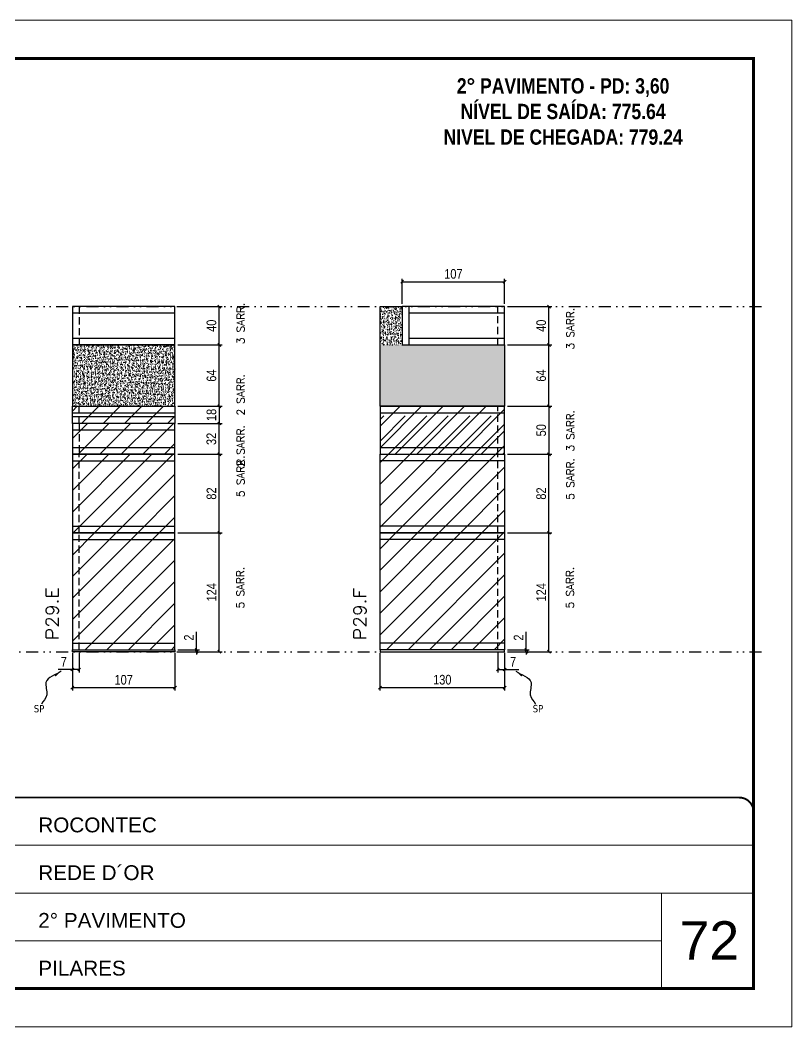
# Model space of a CAD drawing. Extents: x 2949 to 9203, y -16089 to 12527.
# Drawn here: x 8384 to 9189, y -8049 to -6999 of the extents above; entities that cross this region are included whole.
import ezdxf

# ---------------------------------------------------------------- set-up
doc = ezdxf.new("R2010")
doc.units = 0
for name, pattern in [('CONTINUO', [0]), ('DASHED', [0.75, 0.5, -0.25]), ('DIVIDE2', [0.625, 0.25, -0.125, 0, -0.125, 0, -0.125]), ('HIDDEN', [0.375, 0.25, -0.125])]:
    doc.linetypes.add(name, pattern=pattern)
for name, color, linetype, lineweight in [('CARIMBO', 255, 'Continuous', 9), ('Folhas', 255, 'Continuous', 9), ('Hachura', 251, 'Continuous', 9), ('SARRAFO DE PRESSAO', 251, 'DASHED', 9), ('Texto Seção', 7, 'Continuous', 15)]:
    doc.layers.add(name, color=color, linetype=linetype, lineweight=lineweight)
for name, color, linetype in [('COTA', 241, 'Continuous'), ('NOMENCLATURA', 7, 'Continuous'), ('Nível', 160, 'Continuous'), ('Painéis', 200, 'Continuous'), ('SARR_2.2x7', 40, 'Continuous'), ('Sarrafo de Pressão', 42, 'HIDDEN'), ('texto', 7, 'Continuous')]:
    doc.layers.add(name, color=color, linetype=linetype)
doc.styles.add('ARIAL', font='arial.ttf')
doc.styles.add('COTA TECNICA', font='techl___.ttf', dxfattribs={"height": 10})
doc.styles.add('COTA TECNICA-50', font='techl___.ttf', dxfattribs={"height": 10})
doc.styles.add('REGUA-120', font='ROMANS.shx', dxfattribs={"height": 15})
doc.styles.add('ROMANC', font='techb___.ttf', dxfattribs={"height": 2.5})
doc.styles.add('ROMANS', font='romans.shx')
doc.styles.get("Standard").update_dxf_attribs({"font": 'arial.ttf'})
doc.dimstyles.new('COTA PAINEL-50', dxfattribs={"dimtxt": 10, "dimasz": 3, "dimexe": 3, "dimexo": 3, "dimgap": 3, "dimtad": 1, "dimdec": 1, "dimzin": 12, "dimdsep": 46, "dimtxsty": 'COTA TECNICA-50', "dimblk1": 'OBLIQUE', "dimblk2": 'OBLIQUE', "dimsah": 1, "dimcen": 0.9, "dimclrd": 4, "dimclre": 4, "dimclrt": 240, "dimadec": 1, "dimazin": 3, "dimtfac": 1, "dimtdec": 1, "dimtmove": 0, "dimatfit": 3, "dimfxl": 1, "dimtolj": 1, "dimtzin": 12, "dimarcsym": 0})
doc.dimstyles.new('PAINEL', dxfattribs={"dimtxt": 10, "dimasz": 3, "dimexe": 3, "dimexo": 3, "dimgap": 3, "dimtad": 1, "dimdec": 1, "dimzin": 12, "dimdsep": 46, "dimtxsty": 'COTA TECNICA', "dimblk1": 'OBLIQUE', "dimblk2": 'OBLIQUE', "dimsah": 1, "dimcen": 0.9, "dimclrd": 4, "dimclre": 4, "dimclrt": 240, "dimadec": 1, "dimazin": 3, "dimtfac": 1, "dimtdec": 1, "dimtmove": 0, "dimatfit": 3, "dimfxl": 1, "dimtolj": 1, "dimtzin": 12, "dimarcsym": 0})
doc.dimstyles.get("Standard").update_dxf_attribs({"dimtxt": 0.18, "dimasz": 0.18, "dimexe": 0.18, "dimexo": 0.0625, "dimgap": 0.09, "dimtad": 0, "dimtih": 1, "dimtoh": 1, "dimdec": 4, "dimzin": 0, "dimdsep": 46, "dimtxsty": 'Standard', "dimcen": 0.09, "dimadec": 0, "dimazin": 0, "dimtfac": 1, "dimtdec": 4, "dimtofl": 0, "dimtmove": 0, "dimatfit": 3, "dimfxl": 1, "dimtolj": 1, "dimtzin": 0, "dimarcsym": 0})
pattern_1 = [(45, (-122901.967, -37644.947), (-11.2253202, 11.2253202), [])]
pattern_2 = [(45, (0, -40), (-11.22532, 11.22532), [])]

# ---------------------------------------------------------------- blocks, each defined once
blk = doc.blocks.new('9999999999')
at = {"color": 30, "linetype": 'CONTINUO'}
for p, q in [((98564.6, 34379.6), (99584, 34379.6)), ((98564.6, 34329.8), (99488, 34329.8)), ((99584, 34329.8), (99488, 34329.8)), ((99488, 34329.8), (99488, 34230.2)), ((98564.6, 34280), (99488, 34280))]:
    blk.add_line(p, q, dxfattribs=at)
at = {"color": 30, "linetype": 'CONTINUO', "const_width": 2}
blk.add_lwpolyline([(99584, 34230.2), (99584, 34414.4, 0.414214), (99569, 34429.4), (98229, 34429.4, 0.414214), (98214, 34414.4), (98214, 34245.2, 0.414214), (98229, 34230.2), (99584, 34230.2)], format="xyb", dxfattribs=at)
at = {"layer": 'Folhas'}
blk.add_lwpolyline([(98139, 34190.2), (99624, 34190.2), (99624, 35240.2), (98139, 35240.2)], close=True, dxfattribs=at)
at = {"layer": 'Folhas', "color": 30, "const_width": 3}
blk.add_lwpolyline([(98214, 34230.2), (99584, 34230.2), (99584, 35200.2), (98214, 35200.2)], close=True, dxfattribs=at)
at = {"color": 7, "linetype": 'Continuous', "ltscale": 5, "style": 'ARIAL'}
for s, height, p in [('ROCONTEC', 15.48, (98837.7, 34393.1)), ('REDE D´OR', 15.48, (98837.7, 34343.3)), ('2° PAVIMENTO', 15.483, (98837.7, 34293.5)), ('PILARES', 15.48, (98837.7, 34243.7))]:
    blk.add_text(s, height=height, dxfattribs=at).set_placement(p)
blk = doc.blocks.new('_Oblique')
at = {"color": 0, "linetype": 'ByBlock', "lineweight": -2}
blk.add_line((-0.5, -0.5), (0.5, 0.5), dxfattribs=at)
blk = doc.blocks.new('*D2444')
at = {"layer": 'COTA', "color": 4, "lineweight": -2, "transparency": 16777216}
for p, q in [((8438.4, -7658.8), (8438.4, -7698.2)), ((8545.4, -7658.8), (8545.4, -7698.2)), ((8438.4, -7695.2), (8545.4, -7695.2))]:
    blk.add_line(p, q, dxfattribs=at)
at = {"layer": 'Defpoints', "color": 0, "transparency": 16777216}
for p in [(8438.4, -7655.8), (8545.4, -7655.8), (8545.4, -7695.2)]:
    blk.add_point(p, dxfattribs=at)
at = {"layer": 'COTA', "color": 4, "lineweight": -2, "transparency": 16777216, "xscale": 3, "yscale": 3, "zscale": 3, "rotation": 180}
blk.add_blockref('_Oblique', (8438.4, -7695.2), dxfattribs=at)
at = {"layer": 'COTA', "color": 4, "lineweight": -2, "transparency": 16777216, "xscale": 3, "yscale": 3, "zscale": 3}
blk.add_blockref('_Oblique', (8545.4, -7695.2), dxfattribs=at)
at = {"layer": 'COTA', "color": 240, "transparency": 16777216, "insert": (8491.9, -7687.1), "char_height": 10, "attachment_point": 5, "style": 'COTA TECNICA'}
blk.add_mtext('\\A1;107', dxfattribs=at)
blk = doc.blocks.new('*D2445')
at = {"layer": 'COTA', "color": 4, "lineweight": -2, "transparency": 16777216}
for p, q in [((8548.4, -7337.8), (8594.6, -7337.8)), ((8591.6, -7401.8), (8591.6, -7337.8)), ((8548.4, -7401.8), (8594.6, -7401.8))]:
    blk.add_line(p, q, dxfattribs=at)
at = {"layer": 'Defpoints', "color": 0, "transparency": 16777216}
for p in [(8545.4, -7337.8), (8591.6, -7337.8), (8545.4, -7401.8)]:
    blk.add_point(p, dxfattribs=at)
at = {"layer": 'COTA', "color": 4, "lineweight": -2, "transparency": 16777216, "xscale": 3, "yscale": 3, "zscale": 3}
for p, rotation in [((8591.6, -7337.8), 90), ((8591.6, -7401.8), 270)]:
    blk.add_blockref('_Oblique', p, dxfattribs=dict(at, rotation=rotation))
at = {"layer": 'COTA', "color": 240, "transparency": 16777216, "insert": (8583.5, -7369.8), "char_height": 10, "attachment_point": 5, "rotation": 90, "style": 'COTA TECNICA'}
blk.add_mtext('\\A1;64', dxfattribs=at)
blk = doc.blocks.new('*D2446')
at = {"layer": 'COTA', "color": 4, "lineweight": -2, "transparency": 16777216}
for p, q in [((8438.4, -7660.8), (8438.4, -7679.3)), ((8445.4, -7658.8), (8445.4, -7679.3)), ((8438.4, -7676.3), (8423.7, -7676.3)), ((8445.4, -7676.3), (8438.4, -7676.3))]:
    blk.add_line(p, q, dxfattribs=at)
at = {"layer": 'Defpoints', "color": 0, "transparency": 16777216}
for p in [(8438.4, -7657.8), (8445.4, -7655.8), (8438.4, -7676.3)]:
    blk.add_point(p, dxfattribs=at)
at = {"layer": 'COTA', "color": 4, "lineweight": -2, "transparency": 16777216, "xscale": 3, "yscale": 3, "zscale": 3, "rotation": 180}
blk.add_blockref('_Oblique', (8438.4, -7676.3), dxfattribs=at)
at = {"layer": 'COTA', "color": 4, "lineweight": -2, "transparency": 16777216, "xscale": 3, "yscale": 3, "zscale": 3}
blk.add_blockref('_Oblique', (8445.4, -7676.3), dxfattribs=at)
at = {"layer": 'COTA', "color": 240, "transparency": 16777216, "insert": (8429.5, -7668.2), "char_height": 10, "attachment_point": 5, "style": 'COTA TECNICA-50'}
blk.add_mtext('\\A1;7', dxfattribs=at)
blk = doc.blocks.new('*D2447')
at = {"layer": 'COTA', "color": 4, "lineweight": -2, "transparency": 16777216}
for p, q in [((8548.4, -7533.8), (8594.6, -7533.8)), ((8591.6, -7657.8), (8591.6, -7533.8)), ((8548.4, -7657.8), (8594.6, -7657.8))]:
    blk.add_line(p, q, dxfattribs=at)
at = {"layer": 'Defpoints', "color": 0, "transparency": 16777216}
for p in [(8545.4, -7533.8), (8591.6, -7533.8), (8545.4, -7657.8)]:
    blk.add_point(p, dxfattribs=at)
at = {"layer": 'COTA', "color": 4, "lineweight": -2, "transparency": 16777216, "xscale": 3, "yscale": 3, "zscale": 3}
for p, rotation in [((8591.6, -7533.8), 90), ((8591.6, -7657.8), 270)]:
    blk.add_blockref('_Oblique', p, dxfattribs=dict(at, rotation=rotation))
at = {"layer": 'COTA', "color": 240, "transparency": 16777216, "insert": (8583.6, -7595.8), "char_height": 10, "attachment_point": 5, "rotation": 90, "style": 'COTA TECNICA-50'}
blk.add_mtext('\\A1;124', dxfattribs=at)
blk = doc.blocks.new('*D2448')
at = {"layer": 'COTA', "color": 4, "lineweight": -2, "transparency": 16777216}
for p, q in [((8567.9, -7655.8), (8567.9, -7637)), ((8548.4, -7655.8), (8570.9, -7655.8)), ((8548.4, -7657.8), (8570.9, -7657.8)), ((8567.9, -7657.8), (8567.9, -7655.8)), ((8567.9, -7657.8), (8567.9, -7660.8))]:
    blk.add_line(p, q, dxfattribs=at)
at = {"layer": 'Defpoints', "color": 0, "transparency": 16777216}
for p in [(8545.4, -7655.8), (8545.4, -7657.8), (8567.9, -7657.8)]:
    blk.add_point(p, dxfattribs=at)
at = {"layer": 'COTA', "color": 4, "lineweight": -2, "transparency": 16777216, "xscale": 3, "yscale": 3, "zscale": 3}
for p, rotation in [((8567.9, -7655.8), 270), ((8567.9, -7657.8), 90)]:
    blk.add_blockref('_Oblique', p, dxfattribs=dict(at, rotation=rotation))
at = {"layer": 'COTA', "color": 240, "transparency": 16777216, "insert": (8559.9, -7643), "char_height": 10, "attachment_point": 5, "rotation": 90, "style": 'COTA TECNICA-50'}
blk.add_mtext('\\A1;2', dxfattribs=at)
blk = doc.blocks.new('*D2449')
at = {"layer": 'COTA', "color": 4, "linetype": 'ByBlock', "lineweight": -2, "transparency": 16777216}
for p, q in [((8548.4, -7451.8), (8594.6, -7451.8)), ((8591.6, -7533.8), (8591.6, -7451.8)), ((8548.4, -7533.8), (8594.6, -7533.8))]:
    blk.add_line(p, q, dxfattribs=at)
at = {"layer": 'Defpoints', "color": 0, "linetype": 'ByBlock', "transparency": 16777216}
for p in [(8545.4, -7451.8), (8591.6, -7451.8), (8545.4, -7533.8)]:
    blk.add_point(p, dxfattribs=at)
at = {"layer": 'COTA', "color": 4, "linetype": 'ByBlock', "lineweight": -2, "transparency": 16777216, "xscale": 3, "yscale": 3, "zscale": 3}
for p, rotation in [((8591.6, -7451.8), 90), ((8591.6, -7533.8), 270)]:
    blk.add_blockref('_Oblique', p, dxfattribs=dict(at, rotation=rotation))
at = {"layer": 'COTA', "color": 240, "linetype": 'ByBlock', "transparency": 16777216, "insert": (8583.5, -7492.8), "char_height": 10, "attachment_point": 5, "rotation": 90, "style": 'COTA TECNICA'}
blk.add_mtext('\\A1;82', dxfattribs=at)
blk = doc.blocks.new('*D2450')
at = {"layer": 'COTA', "color": 4, "lineweight": -2, "transparency": 16777216}
for p, q in [((8759.3, -7658.8), (8759.3, -7698.2)), ((8889.3, -7658.8), (8889.3, -7698.2)), ((8759.3, -7695.2), (8889.3, -7695.2))]:
    blk.add_line(p, q, dxfattribs=at)
at = {"layer": 'Defpoints', "color": 0, "transparency": 16777216}
for p in [(8759.3, -7655.8), (8889.3, -7655.8), (8889.3, -7695.2)]:
    blk.add_point(p, dxfattribs=at)
at = {"layer": 'COTA', "color": 4, "lineweight": -2, "transparency": 16777216, "xscale": 3, "yscale": 3, "zscale": 3, "rotation": 180}
blk.add_blockref('_Oblique', (8759.3, -7695.2), dxfattribs=at)
at = {"layer": 'COTA', "color": 4, "lineweight": -2, "transparency": 16777216, "xscale": 3, "yscale": 3, "zscale": 3}
blk.add_blockref('_Oblique', (8889.3, -7695.2), dxfattribs=at)
at = {"layer": 'COTA', "color": 240, "transparency": 16777216, "insert": (8824.3, -7687), "char_height": 10, "attachment_point": 5, "style": 'COTA TECNICA'}
blk.add_mtext('\\A1;130', dxfattribs=at)
blk = doc.blocks.new('*D2424')
at = {"layer": 'COTA', "color": 4, "lineweight": -2, "transparency": 16777216}
for p, q in [((8892.3, -7337.8), (8938.6, -7337.8)), ((8935.6, -7401.8), (8935.6, -7337.8)), ((8892.3, -7401.8), (8938.6, -7401.8))]:
    blk.add_line(p, q, dxfattribs=at)
at = {"layer": 'Defpoints', "color": 0, "transparency": 16777216}
for p in [(8889.3, -7337.8), (8935.6, -7337.8), (8889.3, -7401.8)]:
    blk.add_point(p, dxfattribs=at)
at = {"layer": 'COTA', "color": 4, "lineweight": -2, "transparency": 16777216, "xscale": 3, "yscale": 3, "zscale": 3}
for p, rotation in [((8935.6, -7337.8), 90), ((8935.6, -7401.8), 270)]:
    blk.add_blockref('_Oblique', p, dxfattribs=dict(at, rotation=rotation))
at = {"layer": 'COTA', "color": 240, "transparency": 16777216, "insert": (8927.5, -7369.8), "char_height": 10, "attachment_point": 5, "rotation": 90, "style": 'COTA TECNICA'}
blk.add_mtext('\\A1;64', dxfattribs=at)
blk = doc.blocks.new('*D2425')
at = {"layer": 'COTA', "color": 4, "lineweight": -2, "transparency": 16777216}
for p, q in [((8882.3, -7658.8), (8882.3, -7679.3)), ((8889.3, -7660.8), (8889.3, -7679.3)), ((8882.3, -7676.3), (8889.3, -7676.3)), ((8889.3, -7676.3), (8904.1, -7676.3))]:
    blk.add_line(p, q, dxfattribs=at)
at = {"layer": 'Defpoints', "color": 0, "transparency": 16777216}
for p in [(8882.3, -7655.8), (8889.3, -7657.8), (8889.3, -7676.3)]:
    blk.add_point(p, dxfattribs=at)
at = {"layer": 'COTA', "color": 4, "lineweight": -2, "transparency": 16777216, "xscale": 3, "yscale": 3, "zscale": 3, "rotation": 180}
blk.add_blockref('_Oblique', (8882.3, -7676.3), dxfattribs=at)
at = {"layer": 'COTA', "color": 4, "lineweight": -2, "transparency": 16777216, "xscale": 3, "yscale": 3, "zscale": 3}
blk.add_blockref('_Oblique', (8889.3, -7676.3), dxfattribs=at)
at = {"layer": 'COTA', "color": 240, "transparency": 16777216, "insert": (8898.2, -7668.2), "char_height": 10, "attachment_point": 5, "style": 'COTA TECNICA-50'}
blk.add_mtext('\\A1;7', dxfattribs=at)
blk = doc.blocks.new('*D2426')
at = {"layer": 'COTA', "color": 4, "lineweight": -2, "transparency": 16777216}
for p, q in [((8892.3, -7533.8), (8938.6, -7533.8)), ((8935.6, -7657.8), (8935.6, -7533.8)), ((8892.3, -7657.8), (8938.6, -7657.8))]:
    blk.add_line(p, q, dxfattribs=at)
at = {"layer": 'Defpoints', "color": 0, "transparency": 16777216}
for p in [(8889.3, -7533.8), (8935.6, -7533.8), (8889.3, -7657.8)]:
    blk.add_point(p, dxfattribs=at)
at = {"layer": 'COTA', "color": 4, "lineweight": -2, "transparency": 16777216, "xscale": 3, "yscale": 3, "zscale": 3}
for p, rotation in [((8935.6, -7533.8), 90), ((8935.6, -7657.8), 270)]:
    blk.add_blockref('_Oblique', p, dxfattribs=dict(at, rotation=rotation))
at = {"layer": 'COTA', "color": 240, "transparency": 16777216, "insert": (8927.5, -7595.8), "char_height": 10, "attachment_point": 5, "rotation": 90, "style": 'COTA TECNICA-50'}
blk.add_mtext('\\A1;124', dxfattribs=at)
blk = doc.blocks.new('*D2427')
at = {"layer": 'COTA', "color": 4, "lineweight": -2, "transparency": 16777216}
for p, q in [((8911.9, -7655.8), (8911.9, -7637)), ((8892.3, -7655.8), (8914.9, -7655.8)), ((8892.3, -7657.8), (8914.9, -7657.8)), ((8911.9, -7657.8), (8911.9, -7655.8)), ((8911.9, -7657.8), (8911.9, -7660.8))]:
    blk.add_line(p, q, dxfattribs=at)
at = {"layer": 'Defpoints', "color": 0, "transparency": 16777216}
for p in [(8889.3, -7655.8), (8889.3, -7657.8), (8911.9, -7657.8)]:
    blk.add_point(p, dxfattribs=at)
at = {"layer": 'COTA', "color": 4, "lineweight": -2, "transparency": 16777216, "xscale": 3, "yscale": 3, "zscale": 3}
for p, rotation in [((8911.9, -7655.8), 270), ((8911.9, -7657.8), 90)]:
    blk.add_blockref('_Oblique', p, dxfattribs=dict(at, rotation=rotation))
at = {"layer": 'COTA', "color": 240, "transparency": 16777216, "insert": (8903.9, -7643), "char_height": 10, "attachment_point": 5, "rotation": 90, "style": 'COTA TECNICA-50'}
blk.add_mtext('\\A1;2', dxfattribs=at)
blk = doc.blocks.new('*D2428')
at = {"layer": 'COTA', "color": 4, "linetype": 'ByBlock', "lineweight": -2, "transparency": 16777216}
for p, q in [((8892.3, -7451.8), (8938.6, -7451.8)), ((8935.6, -7533.8), (8935.6, -7451.8)), ((8892.3, -7533.8), (8938.6, -7533.8))]:
    blk.add_line(p, q, dxfattribs=at)
at = {"layer": 'Defpoints', "color": 0, "linetype": 'ByBlock', "transparency": 16777216}
for p in [(8889.3, -7451.8), (8935.6, -7451.8), (8889.3, -7533.8)]:
    blk.add_point(p, dxfattribs=at)
at = {"layer": 'COTA', "color": 4, "linetype": 'ByBlock', "lineweight": -2, "transparency": 16777216, "xscale": 3, "yscale": 3, "zscale": 3}
for p, rotation in [((8935.6, -7451.8), 90), ((8935.6, -7533.8), 270)]:
    blk.add_blockref('_Oblique', p, dxfattribs=dict(at, rotation=rotation))
at = {"layer": 'COTA', "color": 240, "linetype": 'ByBlock', "transparency": 16777216, "insert": (8927.5, -7492.8), "char_height": 10, "attachment_point": 5, "rotation": 90, "style": 'COTA TECNICA'}
blk.add_mtext('\\A1;82', dxfattribs=at)
blk = doc.blocks.new('*D2436')
at = {"layer": 'COTA', "color": 4, "linetype": 'ByBlock', "lineweight": -2, "transparency": 16777216}
for p, q in [((8548.4, -7419.8), (8594.6, -7419.8)), ((8591.6, -7451.8), (8591.6, -7419.8)), ((8548.4, -7451.8), (8594.6, -7451.8))]:
    blk.add_line(p, q, dxfattribs=at)
at = {"layer": 'Defpoints', "color": 0, "linetype": 'ByBlock', "transparency": 16777216}
for p in [(8545.4, -7419.8), (8591.6, -7419.8), (8545.4, -7451.8)]:
    blk.add_point(p, dxfattribs=at)
at = {"layer": 'COTA', "color": 4, "linetype": 'ByBlock', "lineweight": -2, "transparency": 16777216, "xscale": 3, "yscale": 3, "zscale": 3}
for p, rotation in [((8591.6, -7419.8), 90), ((8591.6, -7451.8), 270)]:
    blk.add_blockref('_Oblique', p, dxfattribs=dict(at, rotation=rotation))
at = {"layer": 'COTA', "color": 240, "linetype": 'ByBlock', "transparency": 16777216, "insert": (8583.4, -7435.8), "char_height": 10, "attachment_point": 5, "rotation": 90, "style": 'COTA TECNICA'}
blk.add_mtext('\\A1;32', dxfattribs=at)
blk = doc.blocks.new('*D2461')
at = {"layer": 'COTA', "color": 4, "lineweight": -2, "transparency": 16777216}
for p, q in [((8548.4, -7401.8), (8594.6, -7401.8)), ((8591.6, -7401.8), (8591.6, -7419.8)), ((8548.4, -7419.8), (8594.6, -7419.8))]:
    blk.add_line(p, q, dxfattribs=at)
at = {"layer": 'Defpoints', "color": 0, "transparency": 16777216}
for p in [(8545.4, -7401.8), (8545.4, -7419.8), (8591.6, -7419.8)]:
    blk.add_point(p, dxfattribs=at)
at = {"layer": 'COTA', "color": 4, "lineweight": -2, "transparency": 16777216, "xscale": 3, "yscale": 3, "zscale": 3}
for p, rotation in [((8591.6, -7401.8), 90), ((8591.6, -7419.8), 270)]:
    blk.add_blockref('_Oblique', p, dxfattribs=dict(at, rotation=rotation))
at = {"layer": 'COTA', "color": 240, "transparency": 16777216, "insert": (8583.5, -7410.8), "char_height": 10, "attachment_point": 5, "rotation": 90, "style": 'COTA TECNICA'}
blk.add_mtext('\\A1;18', dxfattribs=at)
blk = doc.blocks.new('*D2462')
at = {"layer": 'COTA', "color": 4, "lineweight": -2, "transparency": 16777216}
for p, q in [((8892.3, -7401.8), (8938.6, -7401.8)), ((8935.6, -7401.8), (8935.6, -7451.8)), ((8892.3, -7451.8), (8938.6, -7451.8))]:
    blk.add_line(p, q, dxfattribs=at)
at = {"layer": 'Defpoints', "color": 0, "transparency": 16777216}
for p in [(8889.3, -7401.8), (8889.3, -7451.8), (8935.6, -7451.8)]:
    blk.add_point(p, dxfattribs=at)
at = {"layer": 'COTA', "color": 4, "lineweight": -2, "transparency": 16777216, "xscale": 3, "yscale": 3, "zscale": 3}
for p, rotation in [((8935.6, -7401.8), 90), ((8935.6, -7451.8), 270)]:
    blk.add_blockref('_Oblique', p, dxfattribs=dict(at, rotation=rotation))
at = {"layer": 'COTA', "color": 240, "transparency": 16777216, "insert": (8927.5, -7426.8), "char_height": 10, "attachment_point": 5, "rotation": 90, "style": 'COTA TECNICA'}
blk.add_mtext('\\A1;50', dxfattribs=at)
blk = doc.blocks.new('*D3349')
at = {"layer": 'COTA', "color": 4, "lineweight": -2, "transparency": 16777216}
for p, q in [((8548.4, -7297.8), (8594.6, -7297.8)), ((8591.6, -7337.8), (8591.6, -7297.8)), ((8548.4, -7337.8), (8594.6, -7337.8))]:
    blk.add_line(p, q, dxfattribs=at)
at = {"layer": 'Defpoints', "color": 0, "transparency": 16777216}
for p in [(8545.4, -7297.8), (8591.6, -7297.8), (8545.4, -7337.8)]:
    blk.add_point(p, dxfattribs=at)
at = {"layer": 'COTA', "color": 4, "lineweight": -2, "transparency": 16777216, "xscale": 3, "yscale": 3, "zscale": 3}
for p, rotation in [((8591.6, -7297.8), 90), ((8591.6, -7337.8), 270)]:
    blk.add_blockref('_Oblique', p, dxfattribs=dict(at, rotation=rotation))
at = {"layer": 'COTA', "color": 240, "transparency": 16777216, "insert": (8583.5, -7317.8), "char_height": 10, "attachment_point": 5, "rotation": 90, "style": 'COTA TECNICA-50'}
blk.add_mtext('\\A1;40', dxfattribs=at)
blk = doc.blocks.new('*D3350')
at = {"layer": 'COTA', "color": 4, "lineweight": -2, "transparency": 16777216}
for p, q in [((8892.3, -7297.8), (8938.6, -7297.8)), ((8935.6, -7337.8), (8935.6, -7297.8)), ((8892.3, -7337.8), (8938.6, -7337.8))]:
    blk.add_line(p, q, dxfattribs=at)
at = {"layer": 'Defpoints', "color": 0, "transparency": 16777216}
for p in [(8889.3, -7297.8), (8935.6, -7297.8), (8889.3, -7337.8)]:
    blk.add_point(p, dxfattribs=at)
at = {"layer": 'COTA', "color": 4, "lineweight": -2, "transparency": 16777216, "xscale": 3, "yscale": 3, "zscale": 3}
for p, rotation in [((8935.6, -7297.8), 90), ((8935.6, -7337.8), 270)]:
    blk.add_blockref('_Oblique', p, dxfattribs=dict(at, rotation=rotation))
at = {"layer": 'COTA', "color": 240, "transparency": 16777216, "insert": (8927.5, -7317.8), "char_height": 10, "attachment_point": 5, "rotation": 90, "style": 'COTA TECNICA-50'}
blk.add_mtext('\\A1;40', dxfattribs=at)
blk = doc.blocks.new('*D3351')
at = {"layer": 'COTA', "color": 4, "lineweight": -2, "transparency": 16777216}
for p, q in [((8782.4, -7294.8), (8782.4, -7268.9)), ((8782.4, -7271.9), (8889.3, -7271.9)), ((8889.3, -7294.8), (8889.3, -7268.9))]:
    blk.add_line(p, q, dxfattribs=at)
at = {"layer": 'Defpoints', "color": 0, "transparency": 16777216}
for p in [(8889.3, -7271.9), (8782.4, -7297.8), (8889.3, -7297.8)]:
    blk.add_point(p, dxfattribs=at)
at = {"layer": 'COTA', "color": 4, "lineweight": -2, "transparency": 16777216, "xscale": 3, "yscale": 3, "zscale": 3, "rotation": 180}
blk.add_blockref('_Oblique', (8782.4, -7271.9), dxfattribs=at)
at = {"layer": 'COTA', "color": 4, "lineweight": -2, "transparency": 16777216, "xscale": 3, "yscale": 3, "zscale": 3}
blk.add_blockref('_Oblique', (8889.3, -7271.9), dxfattribs=at)
at = {"layer": 'COTA', "color": 240, "transparency": 16777216, "insert": (8835.9, -7263.8), "char_height": 10, "attachment_point": 5, "style": 'COTA TECNICA-50'}
blk.add_mtext('\\A1;107', dxfattribs=at)

msp = doc.modelspace()

# ---------------------------------------------------------------- hatches: boundary and pattern name
at = {"layer": 'COTA', "linetype": 'ByBlock'}
h = msp.add_hatch(dxfattribs=at)
h.set_pattern_fill('AR-CONC', color=256, scale=0.03)
h.set_pattern_definition([(50, (0, -40), (5.46554, -0.4781726), [0.5715, -6.2865]), (355, (0, -40), (-1.0573026, 5.7317054), [0.4572, -5.0292175]), (100.451445, (0.4555, -40.04), (4.4082374, 5.2535326), [0.4857003, -5.3427073]), (46.1842, (0, -38.476), (8.1323712, -1.26127), [0.85725, -9.42975]), (96.63556, (0.678, -38.581), (7.122124, 7.422784), [0.7285507, -8.014068]), (351.18415, (0, -38.476), (7.122124, 7.422784), [0.685799, -7.543792]), (21, (0.762, -38.857), (4.5484317, -3.067956), [0.5715, -6.2865]), (326, (0.762, -38.857), (1.8540609, 5.525639), [0.4572, -5.0292]), (71.451445, (1.141, -39.1127), (6.4024926, 2.457683), [0.4857003, -5.342698]), (37.5, (0, -40), (0.0926581, 2.53665117), [0, -4.96824, 0, -5.1054, 0, -5.04825]), (7.5, (0, -40), (2.0045899, 3.00541724), [0, -2.91084, 0, -4.85394, 0, -1.92405]), (327.5, (-1.6993, -40), (4.06771786, -0.17186232), [0, -1.905, 0, -5.9436, 0, -7.8867]), (317.5, (-2.4613, -40), (4.4438754, 0.7627947), [0, -2.4765, 0, -3.94716, 0, -5.6007])])
h.paths.add_polyline_path([(8782.58, -7297.76), (8759.34, -7297.76), (8759.34, -7337.76), (8782.58, -7337.76)])
h = msp.add_hatch(dxfattribs=at)
h.set_pattern_fill('AR-CONC', color=256, scale=0.03)
h.set_pattern_definition([(50, (-122973.3956, -36515.172), (5.46554007, -0.47817257), [0.5715, -6.2865]), (355, (-122973.3956, -36515.172), (-1.05730264, 5.73170536), [0.4572, -5.02921753]), (100.4514447, (-122972.94, -36515.2117), (4.40823741, 5.25353256), [0.48570026, -5.34270734]), (46.1842, (-122973.3956, -36513.648), (8.13237123, -1.26126984), [0.85725, -9.42975]), (96.6355576, (-122972.718, -36513.753), (7.122124, 7.42278374), [0.7285507, -8.01406824]), (351.184151, (-122973.3956, -36513.648), (7.122124, 7.42278374), [0.685799, -7.54379196]), (21, (-122972.6336, -36514.029), (4.54843174, -3.06795595), [0.5715, -6.2865]), (326, (-122972.6336, -36514.029), (1.85406085, 5.52563898), [0.4572, -5.0292]), (71.451445, (-122972.2545, -36514.2845), (6.40249258, 2.45768307), [0.48570026, -5.34269813]), (37.5, (-122973.3956, -36515.1718), (0.092658098, 2.536651166), [0, -4.96824, 0, -5.1054, 0, -5.04825]), (7.5, (-122973.3956, -36515.1718), (2.004589875, 3.005417245), [0, -2.91084, 0, -4.85394, 0, -1.92405]), (327.5, (-122975.0948, -36515.1718), (4.067717855, -0.17186232), [0, -1.905, 0, -5.9436, 0, -7.8867]), (317.5, (-122975.8568, -36515.1718), (4.44387544, 0.76279473), [0, -2.4765, 0, -3.94716, 0, -5.6007])])
h.paths.add_polyline_path([(8438.39, -7401.76), (8545.39, -7401.76), (8545.39, -7337.76), (8438.39, -7337.76)])
h = msp.add_hatch(dxfattribs=at)
h.set_pattern_fill('AR-CONC', color=256, scale=0.03)
h.set_pattern_definition([(50, (-122901.9665, -37665.947), (5.46554007, -0.47817257), [0.5715, -6.2865]), (355, (-122901.9665, -37665.947), (-1.05730264, 5.73170536), [0.4572, -5.02921753]), (100.4514447, (-122901.511, -37665.987), (4.40823741, 5.25353256), [0.48570026, -5.34270734]), (46.1842, (-122901.9665, -37664.423), (8.13237123, -1.26126984), [0.85725, -9.42975]), (96.6355576, (-122901.289, -37664.528), (7.122124, 7.42278374), [0.7285507, -8.01406824]), (351.184151, (-122901.9665, -37664.423), (7.122124, 7.42278374), [0.685799, -7.54379196]), (21, (-122901.2045, -37664.804), (4.54843174, -3.06795595), [0.5715, -6.2865]), (326, (-122901.2045, -37664.804), (1.85406085, 5.52563898), [0.4572, -5.0292]), (71.451445, (-122900.8255, -37665.0596), (6.40249258, 2.45768307), [0.48570026, -5.34269813]), (37.5, (-122901.9665, -37665.947), (0.092658098, 2.536651166), [0, -4.96824, 0, -5.1054, 0, -5.04825]), (7.5, (-122901.9665, -37665.947), (2.004589875, 3.005417245), [0, -2.91084, 0, -4.85394, 0, -1.92405]), (327.5, (-122903.6658, -37665.947), (4.067717855, -0.17186232), [0, -1.905, 0, -5.9436, 0, -7.8867]), (317.5, (-122904.4278, -37665.947), (4.44387544, 0.76279473), [0, -2.4765, 0, -3.94716, 0, -5.6007])])
h.paths.add_polyline_path([(8889.34, -7337.76), (8781.34, -7337.76), (8759.34, -7337.76), (8759.34, -7401.76), (8889.34, -7401.76)])
h.paths.add_polyline_path([(8781.34, -7337.76), (8759.34, -7337.76)], flags=16)
at = {"layer": 'Hachura'}
h = msp.add_hatch(dxfattribs=at)
h.set_pattern_fill('ANSI31', color=256, scale=5)
h.set_pattern_definition(pattern_2)
h.paths.add_polyline_path([(8545.39, -7419.76), (8545.39, -7401.76), (8438.39, -7401.76), (8438.39, -7419.76)])
h = msp.add_hatch(dxfattribs=at)
h.set_pattern_fill('ANSI31', color=256, scale=5)
h.set_pattern_definition(pattern_2)
h.paths.add_polyline_path([(8759.34, -7401.76), (8759.34, -7451.76), (8889.34, -7451.76), (8889.34, -7401.76)])
at = {"layer": 'Hachura', "linetype": 'ByBlock'}
h = msp.add_hatch(dxfattribs=at)
h.set_pattern_fill('ANSI31', color=256, scale=5)
h.set_pattern_definition(pattern_1)
h.paths.add_polyline_path([(8889.34, -7411.76), (8759.34, -7411.76), (8759.34, -7533.76), (8889.34, -7533.76)])
h = msp.add_hatch(dxfattribs=at)
h.set_pattern_fill('ANSI31', color=256, scale=5)
h.set_pattern_definition([(45, (-122901.967, -37747.947), (-11.2253202, 11.2253202), [])])
h.paths.add_polyline_path([(8438.39, -7419.76), (8438.39, -7451.76), (8545.39, -7451.76), (8545.39, -7419.76)])
h = msp.add_hatch(dxfattribs=at)
h.set_pattern_fill('ANSI31', color=256, scale=5)
h.set_pattern_definition(pattern_1)
h.paths.add_polyline_path([(8438.39, -7451.76), (8438.39, -7533.76), (8545.39, -7533.76), (8545.39, -7451.76)])
h = msp.add_hatch(dxfattribs=at)
h.set_pattern_fill('ANSI31', color=256, scale=5)
h.set_pattern_definition(pattern_1)
h.paths.add_polyline_path([(8545.39, -7533.76), (8438.39, -7533.76), (8438.39, -7655.76), (8545.39, -7655.76)])
h = msp.add_hatch(dxfattribs=at)
h.set_pattern_fill('ANSI31', color=256, scale=5)
h.set_pattern_definition(pattern_1)
h.paths.add_polyline_path([(8889.34, -7533.76), (8759.34, -7533.76), (8759.34, -7655.76), (8889.34, -7655.76)])

# ---------------------------------------------------------------- linework, layer by layer
at = {"layer": 'COTA', "linetype": 'ByBlock'}
for p, q in [((8759.34, -7401.76), (8759.34, -7297.76)), ((8759.34, -7297.76), (8782.38, -7297.76))]:
    msp.add_line(p, q, dxfattribs=at)
msp.add_lwpolyline([(8438.39, -7401.76), (8545.39, -7401.76), (8545.39, -7337.76), (8438.39, -7337.76)], close=True, dxfattribs=at)
msp.add_lwpolyline([(8782.38, -7337.76), (8889.34, -7337.76), (8889.34, -7401.76), (8759.34, -7401.76)], dxfattribs=at)
at = {"layer": 'Nível', "color": 4, "linetype": 'DIVIDE2', "ltscale": 50}
for p, q in [((7792.53, -7297.76), (9162.53, -7297.76)), ((7792.53, -7657.76), (9162.53, -7657.76))]:
    msp.add_line(p, q, dxfattribs=at)
at = {"layer": 'Painéis'}
for p, q in [((8545.39, -7297.76), (8438.39, -7297.76)), ((8438.39, -7297.76), (8438.39, -7337.76)), ((8545.39, -7337.76), (8545.39, -7297.76)), ((8889.34, -7297.76), (8782.38, -7297.76)), ((8782.38, -7297.76), (8782.38, -7337.76)), ((8889.34, -7337.76), (8889.34, -7297.76)), ((8438.39, -7337.76), (8545.39, -7337.76)), ((8782.38, -7337.76), (8889.34, -7337.76)), ((8438.39, -7401.76), (8545.39, -7401.76)), ((8438.39, -7419.76), (8438.39, -7401.76)), ((8545.39, -7401.76), (8545.39, -7419.76)), ((8759.34, -7401.76), (8759.34, -7451.76)), ((8759.34, -7401.76), (8889.34, -7401.76)), ((8889.34, -7451.76), (8889.34, -7401.76)), ((8545.39, -7419.76), (8438.39, -7419.76)), ((8545.39, -7451.76), (8438.39, -7451.76)), ((8438.39, -7451.76), (8438.39, -7533.76)), ((8545.39, -7533.76), (8545.39, -7451.76)), ((8759.34, -7533.76), (8759.34, -7451.76)), ((8759.34, -7451.76), (8889.34, -7451.76)), ((8889.34, -7451.76), (8889.34, -7533.76)), ((8438.39, -7533.76), (8545.39, -7533.76)), ((8889.34, -7533.76), (8759.34, -7533.76))]:
    msp.add_line(p, q, dxfattribs=at)
at = {"layer": 'Painéis', "linetype": 'ByBlock'}
for p, q in [((8545.39, -7419.76), (8438.39, -7419.76)), ((8438.39, -7419.76), (8438.39, -7451.76)), ((8545.39, -7451.76), (8545.39, -7419.76)), ((8438.39, -7451.76), (8545.39, -7451.76))]:
    msp.add_line(p, q, dxfattribs=at)
at = {"layer": 'Painéis'}
for points in [[(8438.39, -7655.76), (8545.39, -7655.76), (8545.39, -7533.76), (8438.39, -7533.76)], [(8889.34, -7655.76), (8759.34, -7655.76), (8759.34, -7533.76), (8889.34, -7533.76)], [(8438.39, -7655.76), (8545.39, -7655.76), (8545.39, -7657.76), (8438.39, -7657.76)], [(8889.34, -7655.76), (8759.34, -7655.76), (8759.34, -7657.76), (8889.34, -7657.76)]]:
    msp.add_lwpolyline(points, close=True, dxfattribs=at)
at = {"layer": 'SARR_2.2x7'}
for p, q in [((8545.39, -7304.76), (8438.39, -7304.76)), ((8789.38, -7297.76), (8789.38, -7337.76)), ((8889.34, -7304.76), (8789.38, -7304.76)), ((8438.39, -7330.76), (8545.39, -7330.76)), ((8789.38, -7330.76), (8889.34, -7330.76)), ((8438.39, -7408.76), (8545.39, -7408.76)), ((8545.39, -7412.76), (8438.39, -7412.76)), ((8759.34, -7408.76), (8889.34, -7408.76)), ((8545.39, -7426.76), (8438.39, -7426.76)), ((8438.39, -7444.76), (8545.39, -7444.76)), ((8759.34, -7444.76), (8889.34, -7444.76)), ((8438.39, -7458.76), (8545.39, -7458.76)), ((8889.34, -7458.76), (8759.34, -7458.76)), ((8438.39, -7526.76), (8545.39, -7526.76)), ((8889.34, -7526.76), (8759.34, -7526.76)), ((8438.39, -7540.76), (8545.39, -7540.76)), ((8889.34, -7540.76), (8759.34, -7540.76)), ((8438.39, -7648.76), (8545.39, -7648.76)), ((8889.34, -7648.76), (8759.34, -7648.76))]:
    msp.add_line(p, q, dxfattribs=at)
at = {"layer": 'Sarrafo de Pressão', "ltscale": 30}
for p, q in [((8445.39, -7297.76), (8445.39, -7337.76)), ((8882.34, -7337.76), (8882.34, -7297.76)), ((8445.39, -7419.76), (8445.39, -7401.76)), ((8882.34, -7401.76), (8882.34, -7401.76)), ((8882.34, -7451.76), (8882.34, -7401.76)), ((8445.39, -7419.76), (8445.39, -7451.76)), ((8445.39, -7533.76), (8445.39, -7451.76)), ((8882.34, -7533.76), (8882.34, -7451.76)), ((8445.39, -7655.76), (8445.39, -7533.76)), ((8882.34, -7655.76), (8882.34, -7533.76))]:
    msp.add_line(p, q, dxfattribs=at)

# ---------------------------------------------------------------- block references
at = {"layer": 'SARRAFO DE PRESSAO', "color": 6, "linetype": 'ByBlock'}
msp.add_blockref('9999999999', (-90434.94, -42239.25), dxfattribs=at)

# ---------------------------------------------------------------- texts
at = {"layer": 'CARIMBO', "style": 'ARIAL'}
msp.add_text('72', height=40, dxfattribs=at).set_placement((9071.89, -7978.9))
at = {"layer": 'NOMENCLATURA', "color": 2, "insert": (8950.36, -7032.98), "char_height": 16, "attachment_point": 2, "style": 'ROMANC'}
msp.add_mtext_dynamic_manual_height_columns('\\P2° PAVIMENTO - PD: 3,60\\PNÍVEL DE SAÍDA: 775.64\\PNIVEL DE CHEGADA: 779.24', width=300.2766, gutter_width=1, heights=[0], dxfattribs=at)
at = {"layer": 'texto', "color": 0, "char_height": 7.5, "attachment_point": 5}
for insert in [(8403.61, -7717.25), (8924.12, -7717.25)]:
    msp.add_mtext('{\\fTahoma|b0|i0|c0|p34;\\C4;SP}', dxfattribs=dict(at, insert=insert))
at = {"layer": 'Texto Seção', "linetype": 'Continuous', "style": 'ROMANS'}
for s, p in [('3 SARR.', (8617.89, -7337.05)), ('3 SARR.', (8961.85, -7342.49)), ('2 SARR.', (8617.89, -7411.39)), ('3 SARR.', (8961.85, -7448.99)), ('2 SARR.', (8617.89, -7464.81)), ('5 SARR.', (8617.89, -7496.42)), ('5 SARR.', (8961.85, -7499.18)), ('5 SARR.', (8617.69, -7612.59)), ('5 SARR.', (8961.65, -7612.59))]:
    msp.add_text(s, height=8, rotation=90, dxfattribs=at).set_placement(p)
at = {"layer": 'Texto Seção', "style": 'REGUA-120', "width": 1.1}
for s, p in [('P29.E', (8423.92, -7645.7)), ('P29.F', (8744.88, -7645.7))]:
    msp.add_text(s, height=13, rotation=90, dxfattribs=at).set_placement(p)

# ---------------------------------------------------------------- dimensions: what is measured, and where the dimension line sits
at = {"layer": 'COTA'}
for base, p1, p2, picture, middle in [((8889.34, -7271.87), (8782.38, -7297.76), (8889.34, -7297.76), '*D3351', (8835.86, -7263.77)), ((8889.34, -7676.27), (8882.34, -7655.76), (8889.34, -7657.76), '*D2425', (8898.21, -7668.2))]:
    dim = msp.add_linear_dim(base=base, p1=p1, p2=p2, dimstyle='COTA PAINEL-50', dxfattribs=at)
    dim.commit()
    dim.dimension.update_dxf_attribs({"geometry": picture, "text_midpoint": middle})
for base, p1, p2, angle, dimstyle, picture, middle in [((8591.62, -7297.76), (8545.39, -7337.76), (8545.39, -7297.76), 90, 'COTA PAINEL-50', '*D3349', (8583.52, -7317.76)), ((8935.58, -7297.76), (8889.34, -7337.76), (8889.34, -7297.76), 90, 'COTA PAINEL-50', '*D3350', (8927.48, -7317.76)), ((8591.62, -7419.76), (8545.39, -7401.76), (8545.39, -7419.76), 90, 'PAINEL', '*D2461', (8583.53, -7410.76)), ((8935.58, -7451.76), (8889.34, -7401.76), (8889.34, -7451.76), 90, 'PAINEL', '*D2462', (8927.47, -7426.76)), ((8591.62, -7533.76), (8545.39, -7657.76), (8545.39, -7533.76), 90, 'COTA PAINEL-50', '*D2447', (8583.55, -7595.76)), ((8935.58, -7533.76), (8889.34, -7657.76), (8889.34, -7533.76), 90, 'COTA PAINEL-50', '*D2426', (8927.51, -7595.76)), ((8438.39, -7676.27), (8445.39, -7655.76), (8438.39, -7657.76), 180, 'COTA PAINEL-50', '*D2446', (8429.52, -7668.2))]:
    dim = msp.add_linear_dim(base=base, p1=p1, p2=p2, angle=angle, dimstyle=dimstyle, dxfattribs=at)
    dim.commit()
    dim.dimension.update_dxf_attribs({"geometry": picture, "text_midpoint": middle})
for base, p1, p2, picture, middle in [((8591.62, -7337.76), (8545.39, -7401.76), (8545.39, -7337.76), '*D2445', (8591.62, -7369.76)), ((8935.58, -7337.76), (8889.34, -7401.76), (8889.34, -7337.76), '*D2424', (8935.58, -7369.76))]:
    dim = msp.add_linear_dim(base=base, p1=p1, p2=p2, angle=90, dimstyle='PAINEL', override={"dimarcsym": 2}, dxfattribs=at)
    dim.commit()
    dim.dimension.update_dxf_attribs({"geometry": picture, "text_midpoint": middle, "dimtype": 160})
at = {"layer": 'COTA', "linetype": 'ByBlock'}
for base, p1, p2, picture, middle in [((8591.62, -7419.76), (8545.39, -7451.76), (8545.39, -7419.76), '*D2436', (8583.41, -7435.76)), ((8591.62, -7451.76), (8545.39, -7533.76), (8545.39, -7451.76), '*D2449', (8583.53, -7492.76)), ((8935.58, -7451.76), (8889.34, -7533.76), (8889.34, -7451.76), '*D2428', (8927.49, -7492.76))]:
    dim = msp.add_linear_dim(base=base, p1=p1, p2=p2, angle=90, dimstyle='PAINEL', dxfattribs=at)
    dim.commit()
    dim.dimension.update_dxf_attribs({"geometry": picture, "text_midpoint": middle})
at = {"layer": 'COTA'}
for base, p1, p2, picture, middle in [((8567.91, -7657.76), (8545.39, -7655.76), (8545.39, -7657.76), '*D2448', (8567.91, -7643.01)), ((8911.87, -7657.76), (8889.34, -7655.76), (8889.34, -7657.76), '*D2427', (8911.87, -7643.01))]:
    dim = msp.add_linear_dim(base=base, p1=p1, p2=p2, angle=90, dimstyle='COTA PAINEL-50', dxfattribs=at)
    dim.commit()
    dim.dimension.update_dxf_attribs({"geometry": picture, "text_midpoint": middle, "dimtype": 160})
for base, p1, p2, picture, middle in [((8545.39, -7695.21), (8438.39, -7655.76), (8545.39, -7655.76), '*D2444', (8491.89, -7687.11)), ((8889.34, -7695.21), (8759.34, -7655.76), (8889.34, -7655.76), '*D2450', (8824.34, -7686.99))]:
    dim = msp.add_linear_dim(base=base, p1=p1, p2=p2, dimstyle='PAINEL', override={"dimarcsym": 2}, dxfattribs=at)
    dim.commit()
    dim.dimension.update_dxf_attribs({"geometry": picture, "text_midpoint": middle})

# ---------------------------------------------------------------- leaders
at = {"layer": 'COTA', "path_type": 1}
for points in [[(8426.56, -7677.94), (8410.77, -7689.77), (8411.7, -7702.78), (8406.14, -7712.56)], [(8901.17, -7677.94), (8916.96, -7689.77), (8916.03, -7702.78), (8921.59, -7712.56)]]:
    msp.add_leader(points, dimstyle='Standard', override={"dimasz": 8}, dxfattribs=at)

doc.saveas('drawing.dxf')
